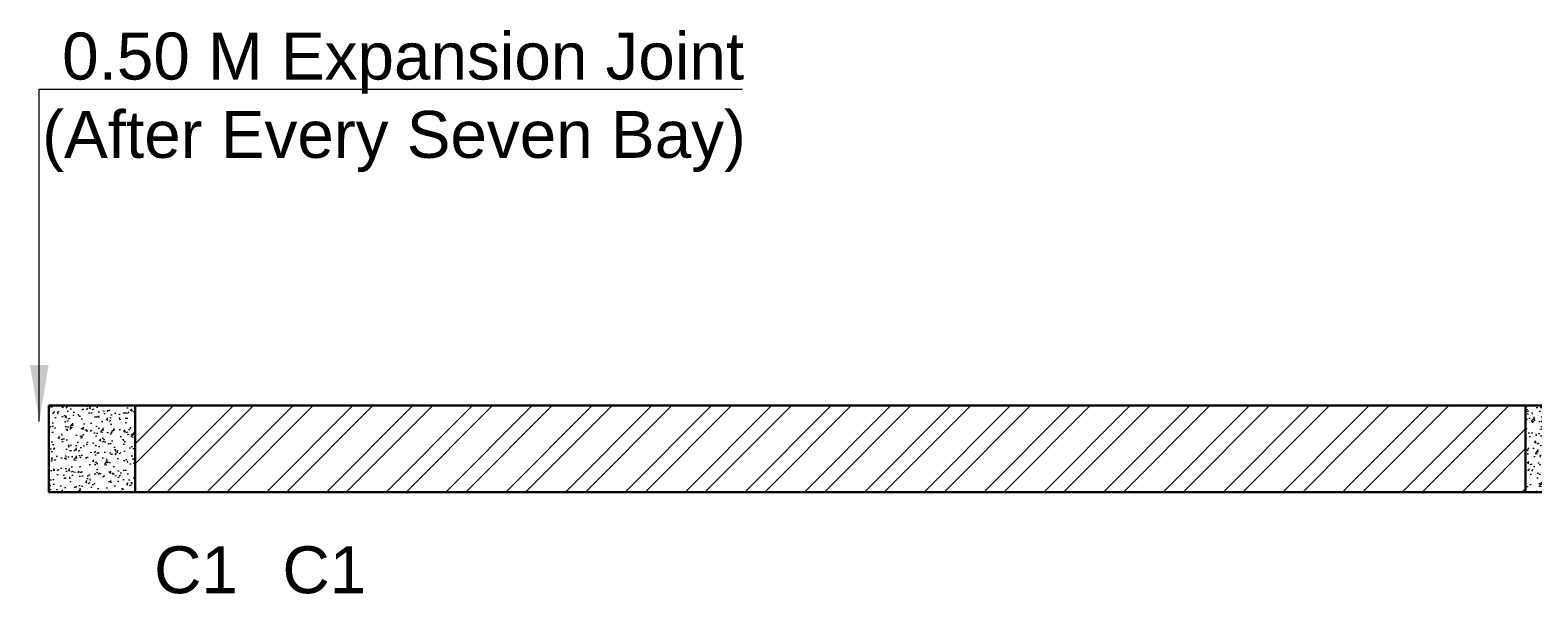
# Model space of a CAD drawing. Header units: millimetres. Extents: x 3614 to 12428, y -844 to 6844.
# Drawn here: x 5692.739 to 5696.739, y -785.683 to -784.183 of the extents above; entities that cross this region are included whole.
import ezdxf

# ---------------------------------------------------------------- set-up
doc = ezdxf.new("R2010")
doc.units = ezdxf.units.MM
doc.header["$LTSCALE"] = 40
doc.header["$MEASUREMENT"] = 0
for name, color, linetype, lineweight in [('brick Hatch', 30, 'CONTINUOUS', 13), ('Col-Hatch', 254, 'CONTINUOUS', 13), ('Dim', 220, 'CONTINUOUS', 15), ('TEXT', 7, 'CONTINUOUS', 20), ('Wall', 7, 'CONTINUOUS', 30)]:
    doc.layers.add(name, color=color, linetype=linetype, lineweight=lineweight)
doc.styles.add('dim-stylus bt', font='arial.ttf')
doc.styles.add('Tabrej', font='GOTHIC.TTF')
doc.dimstyles.new('DIMEN', dxfattribs={"dimtxt": 0.2, "dimasz": 0.25, "dimexe": 0.18, "dimexo": 0.0625, "dimgap": 0.09, "dimtad": 0, "dimdec": 3, "dimzin": 0, "dimdsep": 46, "dimtxsty": 'Tabrej', "dimcen": 0, "dimclrd": 256, "dimclre": 256, "dimclrt": 7, "dimadec": 0, "dimazin": 0, "dimtfac": 1, "dimtdec": 3, "dimtofl": 0, "dimtmove": 0, "dimatfit": 1, "dimfxl": 0, "dimtolj": 1, "dimtzin": 0, "dimlwd": -1, "dimlwe": -1, "dimarcsym": 0})
pattern_1 = [(45, (4913.36585, -288.16767), (-0.079549513, 0.079549513), []), (45, (4913.41888, -288.16767), (-0.079549513, 0.079549513), [])]

msp = doc.modelspace()

# ---------------------------------------------------------------- hatches: boundary and pattern name
at = {"layer": 'brick Hatch'}
h = msp.add_hatch(dxfattribs=at)
h.set_pattern_fill('ANSI32', color=256, scale=0.3, style=0)
h.set_pattern_definition(pattern_1)
h.paths.add_polyline_path([(5696.2528, -785.182), (5693.019, -785.182), (5693.019, -785.412), (5696.2528, -785.412)])
h = msp.add_hatch(dxfattribs=at)
h.set_pattern_fill('ANSI32', color=256, scale=0.3, style=0)
h.set_pattern_definition(pattern_1)
h.paths.add_polyline_path([(5696.2528, -785.412), (5696.719, -785.412), (5696.719, -785.182), (5696.2528, -785.182)])
at = {"layer": 'Col-Hatch'}
h = msp.add_hatch(dxfattribs=at)
h.set_pattern_fill('AR-CONC', color=256, scale=0.0003, style=0)
h.set_pattern_definition([(50, (3226.180857, 828.404734), (0.0546554007, -0.00478172566), [0.005715, -0.062865]), (355, (3226.18086, 828.404734), (-0.0105728478, 0.0573169929), [0.004572, -0.050292]), (100.451, (3226.18541, 828.404335), (0.0440827505, 0.05253500635), [0.004857, -0.053427]), (46.1842, (3226.18086, 828.419974), (0.0813237123, -0.0126126984), [0.0085725, -0.0942975]), (96.6356, (3226.187634, 828.41892), (0.0712212703, 0.0742276668), [0.0072855, -0.0801405]), (351.184, (3226.18086, 828.41997), (0.0712213818, 0.0742275354), [0.006858, -0.075438]), (21, (3226.188477, 828.416164), (0.04548446395, -0.03067965556), [0.005715, -0.062865]), (326, (3226.18848, 828.416164), (0.0185406085, 0.0552563898), [0.004572, -0.050292]), (71.4514, (3226.19227, 828.413607), (0.0640249472, 0.0245768573), [0.004857, -0.053427]), (37.5, (3226.180857, 828.404734), (0.00092658098, 0.02536651166), [0, -0.0496824, 0, -0.051054, 0, -0.0504825]), (7.5, (3226.180857, 828.404734), (0.02004589875, 0.03005417245), [0, -0.0291084, 0, -0.0485394, 0, -0.0192405]), (327.5, (3226.163865, 828.404734), (0.04067717855, -0.0017186232), [0, -0.01905, 0, -0.059436, 0, -0.078867]), (317.5, (3226.156245, 828.404734), (0.0444387544, 0.0076279473), [0, -0.024765, 0, -0.0394716, 0, -0.056007])])
h.paths.add_polyline_path([(5692.789, -785.412), (5693.019, -785.412), (5693.019, -785.182), (5692.789, -785.182)])
h = msp.add_hatch(dxfattribs=at)
h.set_pattern_fill('AR-CONC', color=256, scale=0.0003, style=0)
h.set_pattern_definition([(50, (3226.878357, 828.404734), (0.0546554007, -0.00478172566), [0.005715, -0.062865]), (355, (3226.87836, 828.404734), (-0.0105728478, 0.0573169929), [0.004572, -0.050292]), (100.451, (3226.88291, 828.404335), (0.0440827505, 0.05253500635), [0.004857, -0.053427]), (46.1842, (3226.87836, 828.419974), (0.0813237123, -0.0126126984), [0.0085725, -0.0942975]), (96.6356, (3226.885134, 828.41892), (0.0712212703, 0.0742276668), [0.0072855, -0.0801405]), (351.184, (3226.87836, 828.41997), (0.0712213818, 0.0742275354), [0.006858, -0.075438]), (21, (3226.885977, 828.416164), (0.04548446395, -0.03067965556), [0.005715, -0.062865]), (326, (3226.88598, 828.416164), (0.0185406085, 0.0552563898), [0.004572, -0.050292]), (71.4514, (3226.88977, 828.413607), (0.0640249472, 0.0245768573), [0.004857, -0.053427]), (37.5, (3226.878357, 828.404734), (0.00092658098, 0.02536651166), [0, -0.0496824, 0, -0.051054, 0, -0.0504825]), (7.5, (3226.878357, 828.404734), (0.02004589875, 0.03005417245), [0, -0.0291084, 0, -0.0485394, 0, -0.0192405]), (327.5, (3226.861365, 828.404734), (0.04067717855, -0.0017186232), [0, -0.01905, 0, -0.059436, 0, -0.078867]), (317.5, (3226.853745, 828.404734), (0.0444387544, 0.0076279473), [0, -0.024765, 0, -0.0394716, 0, -0.056007])])
h.paths.add_polyline_path([(5696.719, -785.412), (5696.949, -785.412), (5696.949, -785.182), (5696.719, -785.182)])

# ---------------------------------------------------------------- linework, layer by layer
at = {"layer": 'Wall'}
for p, q in [((5693.019, -785.182), (5696.719, -785.182)), ((5693.014, -785.412), (5696.719, -785.412))]:
    msp.add_line(p, q, dxfattribs=at)
for points in [[(5692.789, -785.182), (5693.019, -785.182), (5693.019, -785.412), (5692.789, -785.412), (5692.789, -785.182)], [(5696.719, -785.182), (5696.949, -785.182), (5696.949, -785.412), (5696.719, -785.412), (5696.719, -785.182)]]:
    msp.add_lwpolyline(points, dxfattribs=at)

# ---------------------------------------------------------------- texts
at = {"layer": 'TEXT', "char_height": 0.125, "attachment_point": 5, "style": 'dim-stylus bt'}
for s, insert, width in [('            0.50 M Expansion Joint\\P           (After Every Seven Bay)', (5693.4409, -784.375), 4.754108), ('C1', (5693.1807, -785.6198), 1.393883), ('C1', (5693.5223, -785.6198), 1.393883)]:
    msp.add_mtext(s, dxfattribs=dict(at, insert=insert, width=width))

# ---------------------------------------------------------------- leaders
at = {"layer": 'Dim'}
msp.add_leader([(5692.7637, -785.2243), (5692.7637, -784.3403), (5694.6351, -784.3403)], dimstyle='DIMEN', override={"dimasz": 0.15, "dimarcsym": 1}, dxfattribs=at)

doc.saveas('drawing.dxf')
